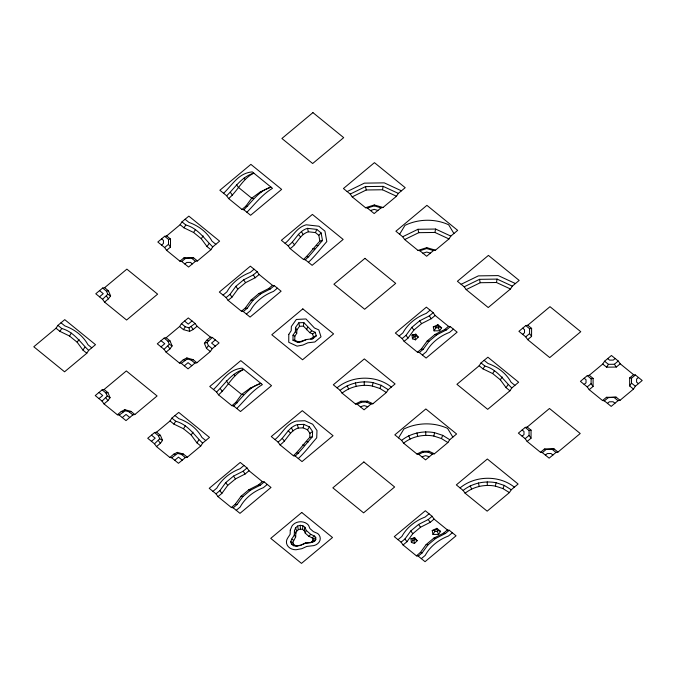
<?xml version="1.0" encoding="UTF-8"?>
<svg xmlns="http://www.w3.org/2000/svg" width="676" height="676" viewBox="0 0 676 676"><rect width="100%" height="100%" fill="white"/><g stroke="black" fill="none" stroke-linecap="round" stroke-linejoin="round"><path stroke-width="1.01" d="M166.592 250.331L170.47 247.095L168.493 244.306L168.518 239.422L164.674 236.296L157.821 242.016L164.623 247.543L166.592 250.331L179.943 261.19L181.776 261.502L188.579 267.037L195.432 261.316L197.426 260.953L210.887 249.723L212.746 246.875L219.599 241.155L188.841 216.134L181.988 221.855L180.129 224.694L166.668 235.924L164.674 236.296M170.47 247.095L170.513 239.059L166.668 235.924M297.786 342.462L306.608 339.445L301.454 341.786L297.786 342.462L292.987 340.231L293.012 335.203L295.395 331.544L295.539 327.421L298.817 322.815L303.794 322.553L311.763 330.792L315.168 332.288L316.309 335.845L312.87 338.718L310.723 339.048L313.47 336.749L316.309 335.845M298.657 342.039L294.812 340.256L294.829 336.234L296.739 333.302L296.857 330.006L295.539 327.421M304.699 543.301L310.191 542.667L311.957 541.806L312.878 540.487L312.887 538.983L311.999 537.724L308.839 536.33L305.231 533.119L304.208 530.66L302.561 529.443L300.431 529.088L298.344 529.663L296.73 531.133L295.809 533.356L295.682 536.947L292.852 542.363L293.409 544.096L294.947 545.346L297.161 545.802L300.583 545.177L305.552 543.098L312.413 542.304L314.627 541.222L315.776 539.575L315.785 537.699L314.678 536.119L310.732 534.378L306.22 530.364L304.935 527.288L302.882 525.767L300.212 525.328L297.601 526.046L295.589 527.88L294.44 530.66L294.288 535.147L291.626 539.228L290.739 541.915L291.44 544.087L293.359 545.65L296.122 546.225L300.406 545.439L305.552 543.098M527.145 441.453L531.023 438.217L529.054 435.428L529.08 430.536L525.235 427.409L518.382 433.13L525.176 438.665L527.145 441.453L540.496 452.312L542.338 452.624L549.132 458.151L555.993 452.438L557.979 452.067L580.219 433.51L549.47 408.49L527.221 427.046L525.235 427.409M527.686 339.639L531.564 336.411L529.587 333.614L529.612 328.73L525.767 325.604L518.914 331.325L525.708 336.851L527.686 339.639L549.732 357.587L580.76 331.705L550.002 306.684L527.762 325.24L525.767 325.604M531.023 438.217L531.066 430.173L527.221 427.046M531.564 336.411L531.606 328.367L527.762 325.24M589.193 389.689L593.072 386.452L591.094 383.664L591.12 378.78L587.275 375.653L580.422 381.374L587.216 386.9L589.193 389.689L602.544 400.547L604.378 400.86L611.18 406.394L618.033 400.674L620.027 400.31L633.488 389.08L635.347 386.233L642.2 380.512L635.406 374.986L633.564 374.673L620.213 363.806L618.244 361.018L611.442 355.491L604.589 361.212L602.73 364.051L589.269 375.281L587.275 375.653M593.072 386.452L593.114 378.416L589.269 375.281M633.488 389.08L629.643 385.945L629.686 377.909L633.564 374.673M629.643 385.945L631.502 383.106L631.528 378.222L635.406 374.986M293.384 455.742C299.392 450.14 304.107 443.355 309.769 437.397L309.921 433.324L307.512 429.818L303.22 427.874L298.277 428.052C289.531 430.604 287.182 440.253 280.041 444.876L278.064 442.087L271.27 436.561L302.29 410.678L333.048 435.699L302.02 461.581L295.226 456.055L293.384 455.742L280.041 444.876M295.226 456.055C301.538 450.191 306.541 443.135 312.388 436.797L312.591 431.491L309.439 426.911L303.845 424.376L297.398 424.613C288.137 427.19 285.306 436.975 278.064 442.087M374.217 205.876L374.293 204.963L383.022 207.473L396.491 196.243L398.341 193.404L405.203 187.683L374.445 162.654L343.425 188.536L350.219 194.071L352.196 196.86L365.539 207.718L367.381 208.031L374.217 205.876L381.036 207.845L383.022 207.473M426.683 248.565L426.767 247.653L435.488 250.171L448.957 238.932L450.816 236.093L457.669 230.372L426.911 205.352L395.891 231.226L402.685 236.761L404.662 239.549L418.005 250.407L419.847 250.72L426.683 248.565L433.502 250.534L435.488 250.171M302.561 529.443L302.882 525.767M313.47 336.749L312.557 333.902L309.836 332.702L303.456 326.119L303.794 322.553M303.22 427.874L303.845 424.376M396.491 196.243L382.481 189.762L383.123 186.356L365.513 186.601L350.219 194.071M386.376 392.502L379.912 388.489L372.375 386.021L373.017 382.616C361.559 380.487 349.315 383.038 340.113 390.331L333.31 384.796L364.33 358.914L395.088 383.943L388.235 389.663L386.376 392.502L372.915 403.733L370.921 404.104L364.068 409.817L357.274 404.29L355.432 403.978L342.081 393.119L340.113 390.331M448.957 238.932L434.947 232.451L435.597 229.046L417.979 229.291L402.685 236.761M447.892 442.552L441.42 438.538L433.882 436.062L434.524 432.665C423.066 430.536 410.822 433.088 401.62 440.372L394.826 434.845L425.846 408.963L456.604 433.984L449.743 439.704L447.892 442.552L434.423 453.782L432.437 454.145L425.576 459.866L418.782 454.34L416.94 454.027L403.597 443.169L401.62 440.372M510.464 288.982L496.463 282.5L497.105 279.095L479.487 279.34L464.201 286.801L457.398 281.275L488.427 255.393L519.176 280.422L512.323 286.142L510.464 288.982L488.224 307.538L466.17 289.598L464.201 286.801M509.4 492.601L502.936 488.587L495.39 486.112L496.04 482.706C484.574 480.585 472.338 483.137 463.128 490.421L456.334 484.895L487.354 459.012L518.112 484.033L511.259 489.754L509.4 492.601L487.159 511.157L465.105 493.21L463.128 490.421M304.208 530.66L304.935 527.288M305.231 533.119L306.22 530.364M303.499 259.483C309.498 253.88 314.213 247.095 319.875 241.138L318.827 235.316L315.472 232.586L316.748 229.384L307.512 228.353C298.243 230.93 295.412 240.715 288.17 245.827L281.377 240.301L312.397 214.419L343.154 239.439L312.135 265.322L305.332 259.795L303.499 259.483L290.148 248.616L288.17 245.827M379.912 388.489L381.213 385.303L373.017 382.616M441.42 438.538L442.721 435.352L434.524 432.665M502.936 488.587L504.228 485.393L496.04 482.706M306.532 329.77L307.639 327.116M433.308 326.905L435.648 326.592L437.465 325.739L437.921 324.725L441.656 327.767L439.662 330.767L434.077 330.851L433.308 326.905L437.921 324.725M432.234 530.516L434.583 530.212L436.4 529.35L436.857 528.345L440.591 531.378L438.597 534.386L433.003 534.462L432.234 530.516L436.857 528.345M434.077 330.851L435.876 327.775L435.648 326.592M433.003 534.462L434.812 531.387L434.583 530.212M399.609 234.259L404.966 225.378A43.703 35.972 -3.1 0 1 448.653 224.778L453.917 233.499M398.544 437.871L403.902 428.998A43.703 35.972 -3.1 0 1 447.58 428.39L452.844 437.118M56.04 328.215L57.899 325.376L64.752 319.655L95.51 344.675L88.657 350.396L86.798 353.244L64.558 371.8L33.8 346.771L56.04 328.215L59.885 331.341L69.501 335.997L77.191 342.25L82.954 350.109L86.798 353.244M59.885 331.341L61.744 328.502C73.853 331.764 80.258 342.411 88.657 350.396M69.501 335.997L71.352 333.15M77.191 342.25L79.041 339.411M82.954 350.109L84.813 347.27M180.129 224.694L183.973 227.82L185.832 224.981C197.941 228.243 204.346 238.89 212.746 246.875M183.973 227.82L193.589 232.476L195.448 229.629M210.887 249.723L207.042 246.588L201.279 238.729L203.13 235.89M207.042 246.588L208.901 243.749M179.596 326.5L181.455 323.66L188.308 317.94L195.111 323.474L197.079 326.263L210.43 337.121L212.272 337.434L219.066 342.96L212.213 348.681L210.354 351.528L196.893 362.759L194.899 363.122L188.046 368.842L181.244 363.316L179.41 363.004L166.059 352.145L164.082 349.348L157.288 343.822L164.141 338.101L166.135 337.738L179.596 326.5L183.441 329.635L189.61 331.325L193.201 329.499L197.079 326.263M183.441 329.635L185.3 326.787L189.052 327.818L195.111 323.474M210.354 351.528L206.51 348.402L208.369 345.554L207.067 342.478L212.272 337.434M170.022 420.954L171.881 418.114L178.734 412.394L209.492 437.414L202.631 443.135L200.78 445.974L187.311 457.213L185.325 457.576L178.464 463.297L171.67 457.762L169.828 457.449L156.486 446.591L154.508 443.802L147.714 438.268L154.567 432.555L156.562 432.184L170.022 420.954L173.867 424.08L183.475 428.736L191.164 434.989L196.936 442.848L200.78 445.974M173.867 424.08L175.726 421.241C187.835 424.503 194.24 435.15 202.631 443.135M183.475 428.736L185.334 425.888M191.164 434.989L193.023 432.15M196.936 442.848L198.786 440.008M479.174 365.767L481.033 362.919L487.886 357.207L518.644 382.227L511.791 387.948L509.932 390.787L487.692 409.343L456.934 384.323L479.174 365.767L483.019 368.893L492.635 373.549L500.325 379.802L506.087 387.661L509.932 390.787M483.019 368.893L484.878 366.054C496.987 369.316 503.392 379.963 511.791 387.948M492.635 373.549L494.494 370.701M500.325 379.802L502.175 376.954M506.087 387.661L507.946 384.821M602.73 364.051L606.575 367.178L608.434 364.339L614.366 364.254L618.244 361.018M307.512 429.818L309.439 426.911M435.876 327.775L438.302 327.742L438.876 326.88L441.656 327.767M434.812 531.387L437.237 531.353L437.803 530.499L440.591 531.378M412.47 338.803L414.067 336.538L413.881 334.924L415.85 334.206L418.267 337.062L415.537 339.834L412.47 338.803L412.039 335.102L415.85 334.206M411.397 542.422L413.002 540.149L412.816 538.544L414.777 537.817L417.202 540.682L414.464 543.453L411.397 542.422L410.966 538.713L414.777 537.817M296.857 330.006L299.476 326.322L298.817 322.815M102.575 299.307L107.771 294.254L106.478 291.179L102.634 288.052L95.781 293.773L102.575 299.307L104.552 302.096L126.598 320.035L157.618 294.153L126.868 269.132L104.628 287.689L102.634 288.052M104.552 302.096L108.422 298.86L110.602 295.877L108.464 290.815L104.628 287.689M226.663 195.778C235.138 187.573 241.619 176.757 253.804 173.141C242.583 178.692 237.775 190.86 228.64 198.575L226.663 195.778L219.869 190.252L250.889 164.369L281.647 189.398L250.619 215.272L243.825 209.746L241.983 209.433L228.64 198.575M102.042 401.113L107.239 396.068L105.946 392.993L102.101 389.858L95.24 395.578L102.042 401.113L104.011 403.902L117.362 414.76L119.204 415.072L125.998 420.607L132.851 414.887L134.845 414.523L157.085 395.967L126.336 370.938L104.087 389.494L102.101 389.858M241.983 209.433L245.861 206.197L251.709 198.178L260.387 191.866L270.966 187.1C258.781 190.725 252.3 201.541 243.825 209.746M104.011 403.902L107.89 400.665L110.061 397.691L107.932 392.621L104.087 389.494M164.082 349.348L169.279 344.304L167.986 341.228L164.141 338.101M166.059 352.145L169.938 348.909L172.11 345.926L169.98 340.865L166.135 337.738M226.13 297.592L230.009 294.356L235.856 286.337L243.613 279.864L253.272 274.946L257.15 271.71L259.128 274.498L272.47 285.356L274.312 285.669L281.106 291.204L250.086 317.086L243.292 311.551L241.45 311.239L228.099 300.381L226.13 297.592L219.337 292.057L250.357 266.183L257.15 271.71M228.099 300.381L231.978 297.144L237.834 289.125L245.582 282.652L255.249 277.735L259.128 274.498M206.51 348.402L204.38 343.34L206.552 340.358L210.43 337.121M241.45 311.239L245.329 308.002L251.176 299.983L258.933 293.511L268.592 288.593L272.47 285.356M243.292 311.551L247.171 308.315L253.018 300.296L260.775 293.823L270.434 288.905L274.312 285.669M290.148 248.616C297.288 244.002 299.645 234.344 308.391 231.792L315.472 232.586M154.508 443.802L159.705 438.758L158.412 435.682L154.567 432.555M156.486 446.591L160.364 443.355L162.536 440.38L160.406 435.319L156.562 432.184M305.332 259.795C311.653 253.931 316.647 246.875 322.494 240.538L321.125 232.941L316.748 229.384M216.557 392.038C225.032 383.833 231.513 373.017 243.698 369.392C232.468 374.952 227.66 387.12 218.525 394.835L216.557 392.038L209.754 386.511L240.783 360.629L271.532 385.658L240.512 411.532L233.719 406.006L231.876 405.693L218.525 394.835M231.876 405.693L235.755 402.457L241.602 394.438L250.281 388.125L260.86 383.36C248.675 386.976 242.194 397.792 233.719 406.006M216.024 493.852L219.894 490.615L225.75 482.596L233.499 476.124L243.166 471.206L247.044 467.969L249.013 470.758L262.364 481.616L264.206 481.929L271 487.464L239.98 513.346L233.178 507.811L231.344 507.499L217.993 496.64L216.024 493.852L209.222 488.317L240.242 462.435L247.044 467.969M217.993 496.64L221.872 493.404L227.719 485.385L235.476 478.912L245.135 473.994L249.013 470.758M231.344 507.499L235.223 504.262L241.07 496.243L248.827 489.77L258.485 484.853L262.364 481.616M233.178 507.811L237.056 504.575L242.912 496.556L250.661 490.083L260.328 485.165L264.206 481.929M402.152 338.566L406.031 335.33L411.878 327.311L419.635 320.838L429.294 315.92L433.172 312.684L435.15 315.481L448.501 326.339L450.334 326.652L457.137 332.178L426.108 358.06L419.314 352.526L417.472 352.221L404.13 341.355L402.152 338.566L395.359 333.04L426.379 307.157L433.172 312.684M404.13 341.355L408.008 338.118L413.856 330.099L421.613 323.627L431.271 318.709L435.15 315.481M417.472 352.221L421.351 348.985L427.198 340.957L434.955 334.493L444.622 329.575L448.501 326.339M419.314 352.526L423.193 349.298L429.04 341.27L436.797 334.806L446.456 329.888L450.334 326.652M401.088 542.186L404.966 538.949L410.814 530.922L418.571 524.458L428.229 519.54L432.108 516.303L434.085 519.092L447.428 529.95L449.27 530.263L456.063 535.798L425.043 561.68L418.25 556.145L416.408 555.833L403.057 544.974L401.088 542.186L394.285 536.651L425.314 510.769L432.108 516.303M403.057 544.974L406.935 541.738L412.782 533.719L420.54 527.246L430.206 522.328L434.085 519.092M416.408 555.833L420.286 552.596L426.133 544.577L433.891 538.104L443.549 533.187L447.428 529.95M418.25 556.145L422.128 552.909L427.976 544.89L435.733 538.417L445.391 533.499L449.27 530.263M357.274 404.29L361.609 402.169L366.603 402.102L367.389 401.172L372.915 403.733M418.782 454.34L423.117 452.219L428.119 452.151L428.897 451.222L434.423 453.782M318.827 235.316L321.125 232.941M308.839 536.33L310.732 534.378M415.537 339.834L414.946 336.825L415.977 335.778L418.267 337.062M414.464 543.453L413.873 540.445L414.903 539.397L417.202 540.682M309.836 332.702L311.763 330.792M99.499 296.798L103.251 293.671L99.533 290.638M161.547 245.042L163.423 243.478L163.44 240.394L161.572 238.881M223.587 193.277C232.62 184.793 238.18 173.217 252.266 171.881L272.504 188.351C262.144 194.485 255.097 203.958 246.901 212.247M164.623 247.543L168.493 244.306M179.943 261.19L183.821 257.962L193.581 257.826L197.426 260.953M181.776 261.502L185.655 258.274L193.581 257.826M184.852 264.012L186.737 262.44L190.471 262.389L192.33 263.902M98.966 398.612L102.718 395.477L99 392.452M161.006 346.847L164.767 343.721L161.04 340.687M192.035 320.965L188.274 324.1L184.556 321.075M223.055 295.091L226.933 291.855A45.74 37.653 -3.1 0 1 250.196 272.445L254.075 269.209M285.095 243.326C292.446 237.36 296.206 227.525 306.194 224.795L318.92 226.223L324.936 231.116L326.821 241.577C320.652 248.498 315.236 256.035 308.408 262.296M117.362 414.76L121.241 411.523L124.832 409.698L131 411.388L134.845 414.523M179.41 363.004L183.28 359.767L186.872 357.942L193.049 359.632L196.893 362.759M119.204 415.072L125.263 410.729L129.015 411.76L132.851 414.887M181.244 363.316L187.303 358.964L191.054 359.995L194.899 363.122M122.28 417.574L126.032 414.447L129.75 417.472M184.32 365.817L188.072 362.682L191.798 365.716M215.348 339.935L211.588 343.07L215.314 346.095M246.368 314.053L250.247 310.816A45.74 37.653 -3.1 0 1 273.51 291.407L277.388 288.179M381.036 207.845L374.174 213.565L367.381 208.031M151.432 441.301L155.184 438.166L151.466 435.141M213.481 389.537C222.505 381.053 228.074 369.476 242.16 368.141L262.398 384.61C252.038 390.745 244.991 400.217 236.794 408.507M169.828 457.449L173.707 454.221L177.298 452.388L183.466 454.086L187.311 457.213M171.67 457.762L177.729 453.419L181.481 454.449L185.325 457.576M174.746 460.272L178.498 457.137L182.224 460.162M433.502 250.534L426.649 256.255L419.847 250.72M212.948 491.351L216.819 488.114A45.74 37.653 -3.1 0 1 240.09 468.705L243.968 465.468M274.988 439.586C282.331 433.62 286.092 423.784 296.088 421.055L304.952 420.734L312.658 424.224L316.993 430.527L316.714 437.837C310.537 444.757 305.13 452.295 298.302 458.556M399.077 336.065L402.955 332.829A45.74 37.653 -3.1 0 1 426.226 313.419L430.097 310.183M236.254 510.312L240.132 507.076A45.74 37.653 -3.1 0 1 263.403 487.666L267.282 484.43M422.39 355.035L426.269 351.799A45.74 37.653 -3.1 0 1 449.532 332.389L453.41 329.153M522.632 334.35L524.508 332.786L524.525 329.702L522.666 328.19M525.708 336.851L529.587 333.614M398.012 539.676L401.89 536.448A45.74 37.653 -3.1 0 1 425.153 517.039L429.032 513.802M522.1 436.155L523.976 434.592L523.993 431.516L522.134 429.995M584.14 384.399L586.024 382.836L586.033 379.751L584.174 378.239M615.168 358.517L613.293 360.08L609.549 360.139L607.69 358.618M525.176 438.665L529.054 435.428M587.216 386.9L591.094 383.664M606.575 367.178L616.335 367.043L620.213 363.806M540.496 452.312L544.374 449.075L554.134 448.94L557.979 452.067M602.544 400.547L606.423 397.319L616.182 397.184L620.027 400.31M542.338 452.624L546.216 449.388L554.134 448.94M604.378 400.86L608.256 397.632L616.182 397.184M421.325 558.646L425.204 555.41A45.74 37.653 -3.1 0 1 448.467 536L452.345 532.764M545.414 455.125L547.29 453.562L551.024 453.512L552.883 455.024M607.454 403.369L609.33 401.798L613.073 401.747L614.932 403.259M638.482 377.487L636.598 379.05L636.589 382.134L638.448 383.647M309.921 433.324L312.591 431.491M342.081 393.119C350.557 386.41 361.821 384.061 372.375 386.021M403.597 443.169C412.064 436.459 423.337 434.11 433.882 436.062M465.105 493.21C473.58 486.5 484.844 484.16 495.39 486.112M312.557 333.902L315.168 332.288M311.999 537.724L314.678 536.119M347.143 191.57L364.398 183.137L384.272 182.866L401.443 190.809M352.196 196.86L366.265 189.981L382.481 189.762M404.662 239.549L418.74 232.671L434.947 232.451M461.125 284.3L478.38 275.876L498.254 275.597L515.425 283.548M466.17 289.598L480.247 282.72L496.463 282.5M355.432 403.978L360.984 401.265L367.389 401.172M416.94 454.027L422.5 451.315L428.897 451.222M312.887 538.983L315.785 537.699M296.122 546.225L297.161 545.802M204.38 343.34L207.067 342.478M365.539 207.718L374.293 204.963M370.456 210.532L374.2 209.357L377.935 210.43M418.005 250.407L426.767 247.653M422.923 253.221L426.666 252.047L430.401 253.12M360.342 406.791L364.094 405.617L367.82 406.69M421.858 456.841L425.601 455.658L429.336 456.739M312.878 540.487L315.776 539.575M319.875 241.138L322.494 240.538M309.769 437.397L312.388 436.797M311.957 541.806L314.627 541.222M293.359 545.65L294.947 545.346M168.518 239.422L170.513 239.059M106.478 291.179L108.464 290.815M167.986 341.228L169.98 340.865M191.054 359.995L193.049 359.632M105.946 392.993L107.932 392.621M529.612 328.73L531.606 328.367M129.015 411.76L131 411.388M158.412 435.682L160.406 435.319M591.12 378.78L593.114 378.416M181.481 454.449L183.466 454.086M529.08 430.536L531.066 430.173M310.191 542.667L312.413 542.304M305.713 339.622L312.87 338.718M412.039 335.102L413.881 334.924M410.966 538.713L412.816 538.544M299.476 326.322L303.456 326.119M291.44 544.087L293.409 544.096M292.987 340.231L294.812 340.256M312.608 248.734L314.686 248.852M306.76 256.753L308.831 256.872M302.502 444.994L304.572 445.112M296.654 453.013L298.724 453.131M316.554 245.447L318.599 245.582M306.439 441.707L308.493 441.842M260.387 191.866L261.308 192.018M253.551 198.49L251.709 198.178L238.366 187.32L236.389 184.523M245.861 206.197L247.703 206.51M183.821 257.962L185.655 258.274M268.592 288.593L270.434 288.905M258.933 293.511L260.775 293.823M444.622 329.575L446.456 329.888M251.176 299.983L253.018 300.296M434.955 334.493L436.797 334.806M245.329 308.002L247.171 308.315M427.198 340.957L429.04 341.27M629.686 377.909L631.528 378.222M421.351 348.985L423.193 349.298M606.423 397.319L608.256 397.632M206.552 340.358L208.394 340.67M183.28 359.767L185.123 360.08M250.281 388.125L251.193 388.277M243.445 394.75L241.602 394.438L228.251 383.571L226.283 380.782M544.374 449.075L546.216 449.388M235.755 402.457L237.597 402.769M121.241 411.523L123.083 411.836M173.707 454.221L175.549 454.534M258.485 484.853L260.328 485.165M248.827 489.77L250.661 490.083M241.07 496.243L242.912 496.556M443.549 533.187L445.391 533.499M235.223 504.262L237.056 504.575M433.891 538.104L435.733 538.417M426.133 544.577L427.976 544.89M420.286 552.596L422.128 552.909M290.739 541.915L292.852 542.363M414.067 336.538L414.946 336.825M413.002 540.149L413.873 540.445M383.123 186.356L398.341 193.404M435.597 229.046L450.816 236.093M497.105 279.095L512.323 286.142M366.603 402.102L370.921 404.104M428.119 452.151L432.437 454.145M291.626 539.228L293.561 540.208M293.012 335.203L294.829 336.234M107.771 294.254L110.602 295.877M169.279 344.304L172.11 345.926M107.239 396.068L110.061 397.691M159.705 438.758L162.536 440.38M381.213 385.303L388.235 389.663M442.721 435.352L449.743 439.704M504.228 485.393L511.259 489.754M604.589 361.212L608.434 364.339M631.502 383.106L635.347 386.233M614.188 397.547L618.033 400.674M484.134 360.333L487.979 363.46A45.74 37.653 -3.1 0 1 511.048 382.227L514.892 385.362M437.465 325.739L438.876 326.88M481.033 362.919L484.878 366.054M552.148 449.303L555.993 452.438M185.089 219.261L188.934 222.396A45.74 37.653 -3.1 0 1 212.002 241.163L215.847 244.29M181.988 221.855L185.832 224.981M193.589 232.476L201.279 238.729M191.587 258.19L195.432 261.316M436.4 529.35L437.803 530.499M181.455 323.66L185.3 326.787M208.369 345.554L212.213 348.681M61.001 322.782L64.845 325.916A45.74 37.653 -3.1 0 1 87.914 344.684L91.759 347.81M174.983 415.52L178.827 418.647A45.74 37.653 -3.1 0 1 201.896 437.414L205.732 440.549M57.899 325.376L61.744 328.502M171.881 418.114L175.726 421.241M298.277 234.259L300.49 236.853M292.429 242.278L294.643 244.873M288.17 430.519L290.376 433.113M282.323 438.538L284.528 441.132M415.022 334.654L415.977 335.778M413.957 538.273L414.903 539.397M294.288 535.147L295.682 536.947M295.395 331.544L296.739 333.302M614.366 364.254L616.335 367.043M429.294 315.92L431.271 318.709M419.635 320.838L421.613 323.627M411.878 327.311L413.856 330.099M406.031 335.33L408.008 338.118M244.146 178.058L245.135 179.453M230.541 192.55L232.519 195.339M428.229 519.54L430.206 522.328M253.272 274.946L255.249 277.735M418.571 524.458L420.54 527.246M243.613 279.864L245.582 282.652M410.814 530.922L412.782 533.719M235.856 286.337L237.834 289.125M404.966 538.949L406.935 541.738M230.009 294.356L231.978 297.144M234.04 374.318L235.02 375.712M191.232 326.702L193.201 329.499M220.435 388.81L222.404 391.598M167.961 346.112L169.938 348.909M243.166 471.206L245.135 473.994M106.453 296.071L108.422 298.86M233.499 476.124L235.476 478.912M225.75 482.596L227.719 485.385M219.894 490.615L221.872 493.404M158.387 440.566L160.364 443.355M105.921 397.877L107.89 400.665M422.5 451.315L423.117 452.219M360.984 401.265L361.609 402.169M301.437 231.623L303.203 234.58M291.331 427.874L293.097 430.84M294.44 530.66L295.809 533.356M438.302 327.742L439.662 330.767M470.2 485.867L471.611 489.018M408.693 435.817L410.104 438.977M437.237 531.353L438.597 534.386M347.177 385.776L348.588 388.928M186.872 357.942L187.303 358.964M177.298 452.388L177.729 453.419M124.832 409.698L125.263 410.729M295.589 527.88L296.73 531.133M307.512 228.353L308.391 231.792M297.398 424.613L298.277 428.052M479.487 279.34L480.247 282.72M478.422 482.951L479.183 486.34M417.979 229.291L418.74 232.671M365.513 186.601L366.265 189.981M416.915 432.902L417.667 436.29M355.399 382.861L356.159 386.241M297.601 526.046L298.344 529.663M189.052 327.818L189.61 331.325M300.212 525.328L300.431 529.088M487.235 481.878L487.295 485.343M425.728 431.829L425.779 435.302M364.212 381.779L364.271 385.252M460.052 487.92A38.414 31.62 -3.1 0 1 514.36 487.168M337.037 387.821A38.414 31.62 -3.1 0 1 391.336 387.069M288.787 334.383L288.745 342.301L297.051 346.146L302.89 345.073L307.893 342.8L314.822 341.997L321.024 336.825L318.802 329.905L314.425 327.978L305.958 318.962L296.35 319.452L291.348 326.491L291.204 330.682L288.787 334.383M290.283 530.111L290.131 534.302L287.722 538.003A9.616 7.918 -3.1 0 0 295.978 549.765L301.826 548.692L306.828 546.419L313.748 545.616A8.737 7.191 -3.1 0 0 317.728 533.516L313.36 531.598L309.895 528.514L308.552 525.286A9.616 7.918 -3.1 0 0 291.914 526.148L290.283 530.111M312.929 112.613L281.909 138.487L312.667 163.516L343.687 137.634L312.929 112.613M302.823 308.873L271.803 334.747L302.561 359.776L333.581 333.893L302.823 308.873M364.939 258.35L333.91 284.224L364.668 309.253L395.688 283.371L364.939 258.35M301.758 512.484L270.738 538.366L301.488 563.387L332.507 537.513L301.758 512.484M363.865 461.962L332.845 487.844L363.603 512.864L394.623 486.99L363.865 461.962"/></g></svg>
